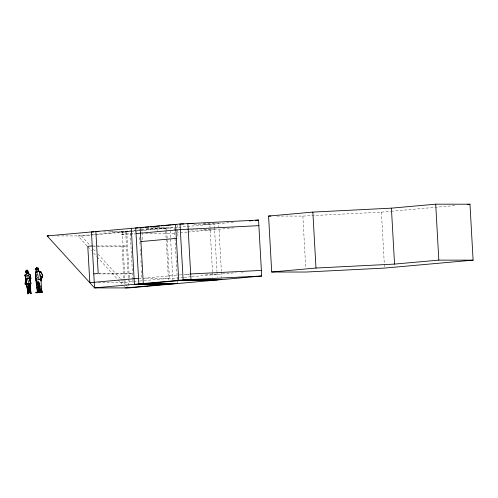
<?xml version="1.0" encoding="UTF-8"?>
<svg xmlns="http://www.w3.org/2000/svg" width="498" height="498" viewBox="0 0 498 498"><rect width="100%" height="100%" fill="white"/><g stroke="black" fill="none" stroke-linecap="round" stroke-linejoin="round"><path stroke-width="0.37" stroke-dasharray="2.49 1.87" d="M140.828 229.846L121.574 231.57L121.73 234.371L134.921 233.96M141.594 229.777L157.001 228.395L157.156 231.19M132.082 231.097L78.005 235.94L87.368 246.211M132.848 231.022L166.569 228.003L166.724 230.798M57.058 235.928L81.429 235.946L234.583 222.214M121.73 234.371L134.821 233.195M276.95 216.07L302.846 216.088L381.406 212.148L390.65 211.314M391.416 211.245L456.112 205.45M187.173 232.087L170.31 233.599L144.794 233.581M187.939 232.018L234.446 227.847M93.126 246.336L122.066 246.361L126.498 245.962L93.742 245.937M143.492 278.195L178.614 275.045M179.373 274.977L183.196 274.635M183.955 274.566L190.678 273.962M120.672 282.721L138.724 281.102M139.496 281.034L143.324 280.685M144.09 280.617L169.382 278.351L167.185 238.996M183.501 277.398L172.812 278.357L143.486 278.332M184.266 277.33L191.139 276.714M191.898 276.645L236.183 272.674M241.53 272.194L243.055 272.057M203.284 223.627L218.709 223.633L221.367 271.149M203.62 224.025L214.283 224.032L216.935 271.547M193.859 224.417L209.851 224.43L212.509 271.945M153.098 227.592L174.424 227.605L174.985 237.571M146.387 227.984L169.999 228.003L173.049 282.553M146.524 228.389L165.566 228.401L166.127 238.361M203.794 229.622L214.594 229.628M190.883 230.008L210.162 230.026M110.338 231.564L130.14 231.576L132.798 279.092M103.628 231.956L125.714 231.975L128.285 278.002M98.971 273.514L132.487 273.539L128.061 273.931L99.114 273.912M186.246 274.361L190.105 274.361M205.525 274.373L217.097 274.386M138.537 278.332L141.961 278.332M98.206 282.702L124.102 282.721L122.066 246.361M81.429 235.946L89.764 245.084M93.412 249.081L96.021 251.938M98.1 254.223L120.504 278.78M121.026 279.353L125.197 283.922M125.714 284.495L127.893 286.879M87.891 246.784L91.532 250.774M93.612 253.059L96.737 256.476M97.253 257.049L117.553 279.297M118.07 279.87L122.097 284.277M123.99 286.356L125.415 287.919M38.122 278.338L36.541 276.01L37.748 276.116L37.319 273.06M36.802 276.782L37.923 278.656M37.537 273.601L38.022 275.556M381.406 212.148L384.493 267.326M302.846 216.088L305.716 267.438M221.411 271.914L221.71 277.28M216.979 272.313L217.253 277.181M212.553 272.711L212.808 277.311M177.332 225.14L177.537 228.825M177.581 229.559L178.072 238.393M175.022 238.337L177.338 279.72M177.381 280.486L177.512 282.783M166.768 231.495L167.141 238.225M166.17 239.127L168.442 279.745M141.862 227.586L142.111 232M142.154 232.734L142.565 240.098M139.677 237.434L140.069 244.381M140.324 249.006L140.673 255.181M140.971 260.585L141.32 266.754M141.532 270.613L141.924 277.56M132.842 279.857L133.01 282.926M126.716 231.576L129.399 279.602M129.443 280.374L129.53 281.924M128.328 278.724L128.758 286.394M122.284 231.975L125.104 282.322"/><path stroke-width="0.75" d="M40.985 291.081L40.985 292.544L42.162 292.301L41.627 290.278L40.413 292.133L42.162 292.301L40.998 291.255L40.718 286.755L37.941 281.488L36.746 284.047L37.381 286.892L36.889 287.769L37.443 291.728L39.709 292.631L38.732 286.207L39.093 283.623M28.398 272.076L27.919 273.302L27.153 273.819L25.672 271.945L25.94 270.756L27.309 270.887L28.398 272.076L24.9 275.039L25.834 275.631L25.161 284.059L26.263 283.567L26.338 278.507L29.482 278.289L29.656 277.342L28.504 275.338L30.148 274.361L30.882 278.289L30.085 281.158M37.443 291.728L35.663 292.762L39.709 292.631L37.829 291.859L36.889 287.769L35.943 280.797L36.049 275.531M36.908 269.132L36.983 272.406L38.184 271.261L38.414 269.555L35.962 269.237L36.703 269.611M35.943 280.797L35.694 274.18M28.847 284.707L30.042 292.451L30.652 293.664L31.1 293.627L29.239 283.493L26.618 283.642L28.106 293.82L29.338 292.587L28.149 283.922L26.618 283.642L25.89 284.041L26.855 286.605L28.125 293.378L29.338 292.587M26.12 283.816L26.338 278.507L25.821 278.793L26.687 279.39M35.563 277.921L35.632 272.462L36.547 271.522L36.983 272.406L35.875 271.435L36.242 269.113M28.081 291.84L28.106 293.82L28.703 291.803L28.149 283.922L25.224 284.134L25.361 281.463L27.707 288.51M40.998 291.255L40.985 292.544L40.195 291.76L38.8 282.54L40.413 292.133L40.195 291.76M37.941 281.488L39.186 282.982L37.78 282.802L36.746 284.047L36.41 278.457M41.066 279.465L41.353 276.882L40.17 274.504C41.216 280.436 41.278 286.369 41.938 292.314L41.627 290.278M29.992 286.107L30.428 283.574L31.025 283.256L29.363 278.282L29.656 277.342L30.117 280.716L30.882 278.289M30.085 280.536L30.471 278.482M35.875 271.435L38.184 271.261L39.765 271.945L38.707 277.542L39.025 279.671L36.248 280.007M37.587 268.87L38.545 269.076L38.744 269.449L38.358 269.536C40.182 268.771 32.88 268.627 36.236 269.549L35.227 269.088L35.501 269.244M29.525 279.459L30.353 275.45L30.415 276.969M39.025 283.723L37.829 291.859L35.806 292.712L39.709 292.631M38.383 286.431L38.95 283.891M25.703 276.222L25.834 275.631M28.461 273.944L27.919 273.302L28.23 271.976M39.765 271.945L41.465 273.271L42.747 275.512L40.992 280.113L42.747 275.512L40.948 271.864L38.334 270.75M26.338 273.047L27.894 270.408L26.998 270.103L25.94 270.756L26.338 273.047L27.539 272.599L27.309 270.887L27.919 273.302L29.258 274.566M35.9 269.001L36.572 267.681L38.097 268.017L38.365 269.306C36.03 269.978 35.184 268.316 38.122 269.125L38.365 269.306M26.226 274.535L26.855 273.464L25.672 271.945M40.257 280.144L40.973 278.967L39.025 279.671M26.382 270.837L26.998 270.103L27.49 270.819M31.025 283.256L30.179 283.785C31.125 287.066 30.229 290.446 31.1 293.627L30.042 292.451L30.036 290.284M25.466 276.315L28.504 275.338M38.414 269.555L37.431 269.648M27.427 287.632L25.89 284.041L27.11 283.543L26.263 283.567M40.176 272.151L40.948 271.864M29.743 291.66L30.621 291.436L30.652 293.664L29.743 291.66L28.255 283.536L29.239 283.493L27.172 278.37L25.635 278.475M36.889 287.769L38.209 287.452L37.78 282.802M25.224 284.134L27.427 283.711M29.824 286.201L30.44 286.113M35.582 269.082L35.246 269.119L36.535 268.951M47.154 235.921L180.002 224.007L258.562 220.06L261.693 276.004L128.839 287.919L94.564 287.894L47.154 235.921L48.68 235.921M268.571 216.064L312.856 212.098L391.416 208.152L435.694 204.18L469.975 204.205L473.1 260.149L384.531 268.092L305.977 272.039L271.703 272.014L268.571 216.064L270.856 216.07M141.862 227.586L143.405 227.443M144.943 227.306L148.796 226.964M150.334 226.82L154.187 226.478M155.725 226.341L159.578 225.992M161.115 225.855L171.131 224.959M172.669 224.822L176.522 224.474M249.28 220.894L252.455 220.608M255.468 220.34L258.562 220.06M136.035 233.574L180.32 229.603L258.879 225.656M467.659 204.41L469.975 204.205M92.217 245.937L87.791 246.336L89.827 282.696L138.537 278.332M140.934 241.567L176.36 238.393M93.786 273.906L98.212 273.514L95.865 231.551L98.915 231.558M271.703 272.014L315.981 268.042L394.541 264.096L438.825 260.124L473.1 260.149M142.279 283.928L190.989 279.559L221.834 279.583M125.415 287.919L169.7 283.947M190.678 273.962L261.382 270.414M261.693 276.004L183.133 279.951L94.564 287.894L91.439 231.95L93.724 231.95M27.172 278.37L29.482 278.289M193.261 223.614L187.858 223.614L190.989 279.559M183.812 224.013L180.002 224.007L183.133 279.951L217.408 279.976M176.722 224.405L175.576 224.405L178.707 280.349L212.982 280.374M143.194 227.586L140.15 227.58L143.281 283.524L177.556 283.549M138.033 227.978L135.724 227.978L138.849 283.922L173.123 283.947M168.698 284.346L134.423 284.321L131.291 228.377M129.841 287.52L133.271 287.52M25.161 284.059L25.89 284.041M38.091 269.038L38.713 269.63M27.539 272.599L27.919 273.302L30.148 274.361M37.381 286.892L38.209 287.452L39.056 292.177M28.255 283.536L28.791 283.947M28.293 273.109L27.639 272.58L27.919 273.302M37.151 268.248L36.572 267.681L36.79 268.92M26.855 273.464L27.153 273.819M35.557 274.087L36.211 275.369M26.207 279.129L24.9 275.039L25.747 278.886M29.363 278.282L30.72 283.574L29.363 278.282L30.117 280.716M28.044 286.692L28.685 288.628M35.632 272.462L36.18 274.591M36.734 282.771L37.151 284.719M27.888 290.595L28.125 293.378M27.869 275.805L28.05 278.264M41.353 276.882L41.614 281.084M435.694 204.18L438.825 260.124M391.416 208.152L394.541 264.096M312.856 212.098L315.981 268.042M38.576 291.355L38.626 292.762M38.097 268.017L38.122 269.125M41.757 277.025L41.77 278.413"/></g></svg>
